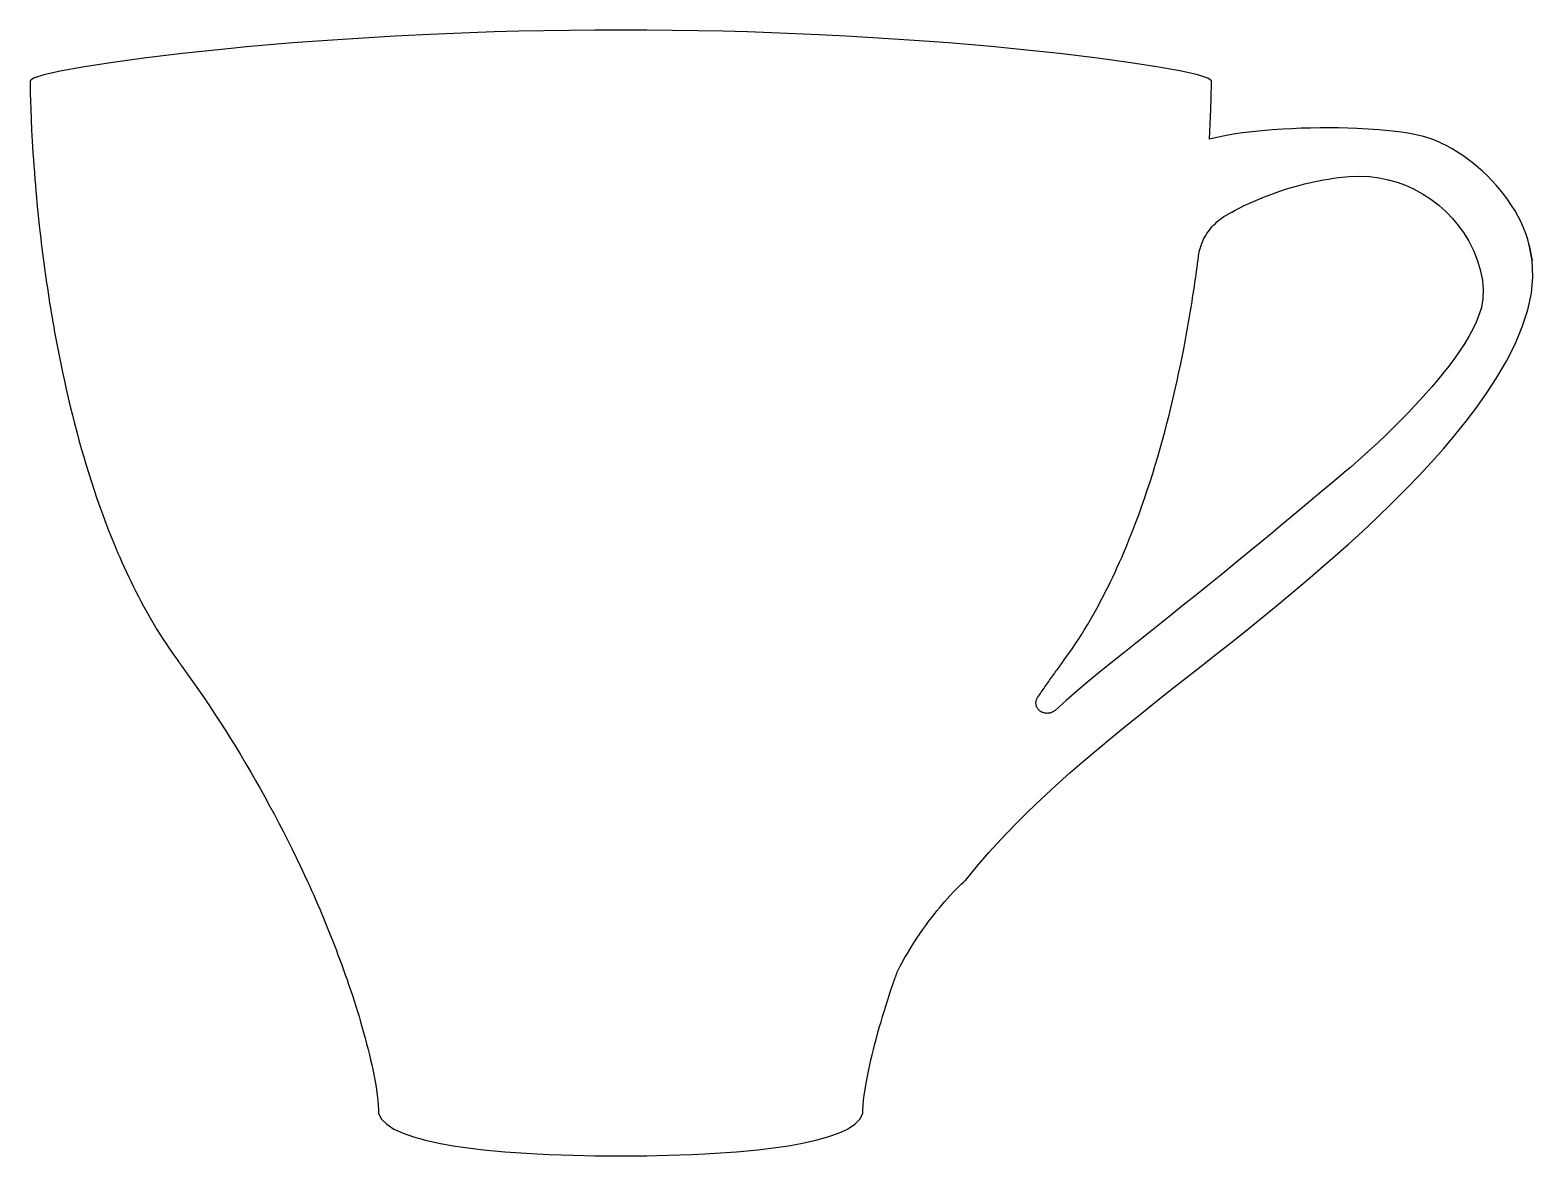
# Model space of a CAD drawing. Extents: x 451 to 966, y 516 to 901.
import ezdxf

# ---------------------------------------------------------------- set-up
doc = ezdxf.new("R2010")
doc.units = 0
doc.header["$MEASUREMENT"] = 0
doc.layers.add('Poly', color=3, linetype='CONTINUOUS')

msp = doc.modelspace()

# ---------------------------------------------------------------- linework, layer by layer
at = {"layer": 'Poly', "color": 0, "true_color": 0x000000}
for points in [[(964.6446, 827.5169), (964.139252, 829.471142), (963.506194, 831.431525), (962.751401, 833.392283), (961.88085, 835.34765), (960.900518, 837.291861), (959.816381, 839.21915), (958.634416, 841.123752), (957.3606, 842.9999), (956.098354, 844.713814), (954.766569, 846.393463), (953.370049, 848.034205), (951.9136, 849.6314), (950.402026, 851.180408), (948.840131, 852.676588), (947.232721, 854.115298), (945.5846, 855.4919), (943.805655, 856.872392), (941.99235, 858.172963), (940.150358, 859.388127), (938.28535, 860.5124), (936.402998, 861.540298), (934.508975, 862.466338), (932.608952, 863.285033), (930.7086, 863.9909), (928.479491, 864.659576), (925.932475, 865.260306), (923.097272, 865.793396), (920.0036, 866.25915), (916.681178, 866.657873), (913.159725, 866.989869), (909.468959, 867.255443), (905.6386, 867.4549), (902.553026, 867.564793), (899.413944, 867.634291), (896.235815, 867.6635), (893.0331, 867.652525), (889.82026, 867.601472), (886.611756, 867.510447), (883.422049, 867.379554), (880.2656, 867.2089), (876.66937, 866.962236), (873.159319, 866.66265), (869.757784, 866.310377), (866.4871, 865.90565), (863.369604, 865.448705), (860.427631, 864.939775), (857.683518, 864.379095), (855.1596, 863.7669), (855.209805, 864.663621), (855.257678, 865.543103), (855.303231, 866.405078), (855.346475, 867.249275), (855.387422, 868.075425), (855.426084, 868.883259), (855.462473, 869.672507), (855.4966, 870.4429), (855.537401, 871.388101), (855.575131, 872.302634), (855.609909, 873.186019), (855.64185, 874.037775), (855.671073, 874.857421), (855.697694, 875.644478), (855.72183, 876.398464), (855.7436, 877.1189), (855.78486, 878.637875), (855.815866, 879.972759), (855.838082, 881.117871), (855.852975, 882.067525), (855.862008, 882.816039), (855.866647, 883.357728), (855.868356, 883.68691), (855.8686, 883.7979), (854.682764, 884.6763), (851.207413, 885.774791), (845.56578, 887.051804), (837.8811, 888.465775), (828.276608, 889.975136), (816.875537, 891.538322), (803.801123, 893.113765), (789.1766, 894.6599), (781.706475, 895.373056), (773.926225, 896.065775), (765.849163, 896.733556), (757.4886, 897.3719), (748.85785, 897.976306), (739.970225, 898.542275), (730.839037, 899.065306), (721.4776, 899.5409), (713.447493, 899.90013), (705.272178, 900.220056), (696.959543, 900.498029), (688.517475, 900.7314), (679.95386, 900.917521), (671.276584, 901.053744), (662.493536, 901.13742), (653.6126, 901.1659), (644.732039, 901.13742), (635.949366, 901.053744), (627.272465, 900.917521), (618.709225, 900.7314), (610.267532, 900.498029), (601.955272, 900.220056), (593.780332, 899.90013), (585.7506, 899.5409), (576.389536, 899.065304), (567.258709, 898.542259), (558.371422, 897.976254), (549.740975, 897.371775), (541.380668, 896.733312), (533.303803, 896.065353), (525.52368, 895.372386), (518.0536, 894.6589), (503.43011, 893.113095), (490.356553, 891.5379), (478.956176, 889.974892), (469.352225, 888.46565), (461.667946, 887.051752), (456.026584, 885.774775), (452.551387, 884.676298), (451.3656, 883.7979), (451.366438, 883.505558), (451.373241, 882.644541), (451.392442, 881.238859), (451.430475, 879.312525), (451.493774, 876.88955), (451.588772, 873.993947), (451.721903, 870.649726), (451.8996, 866.8809), (451.996496, 865.036185), (452.104584, 863.111056), (452.224461, 861.107787), (452.356725, 859.02865), (452.501973, 856.87592), (452.660803, 854.651869), (452.833813, 852.358771), (453.0216, 849.9989), (453.185719, 848.029138), (453.360303, 846.017681), (453.545692, 843.965771), (453.742225, 841.87465), (453.950243, 839.74556), (454.170084, 837.579744), (454.40209, 835.378443), (454.6466, 833.1429), (454.831254, 831.503056), (455.023022, 829.846338), (455.221985, 828.173213), (455.428225, 826.48415), (455.641825, 824.779619), (455.862866, 823.060088), (456.09143, 821.326025), (456.3276, 819.5779), (456.556036, 817.925711), (456.791397, 816.261884), (457.033766, 814.586785), (457.283225, 812.900775), (457.539856, 811.204218), (457.803741, 809.497478), (458.074961, 807.780918), (458.3536, 806.0549), (458.626702, 804.397455), (458.906787, 802.732088), (459.193905, 801.059127), (459.4881, 799.3789), (459.78942, 797.691736), (460.097912, 795.997963), (460.413623, 794.297908), (460.7366, 792.5919), (461.296782, 789.718671), (461.878866, 786.831509), (462.483286, 783.931949), (463.110475, 781.021525), (463.760868, 778.101773), (464.434897, 775.174228), (465.132996, 772.240425), (465.8556, 769.3019), (466.584854, 766.430386), (467.338131, 763.557291), (468.11583, 760.684031), (468.91835, 757.812025), (469.746088, 754.942691), (470.599444, 752.077447), (471.478815, 749.217711), (472.3846, 746.3649), (473.316024, 743.523146), (474.274553, 740.691306), (475.260575, 737.870763), (476.274475, 735.0629), (477.316641, 732.269099), (478.387459, 729.490744), (479.487317, 726.729216), (480.6166, 723.9859), (481.343555, 722.267763), (482.082241, 720.557619), (482.832762, 718.855865), (483.595225, 717.1629), (484.369735, 715.479123), (485.156397, 713.804931), (485.955317, 712.140724), (486.7666, 710.4869), (487.60526, 708.814464), (488.457069, 707.153666), (489.322143, 705.50489), (490.2006, 703.868525), (491.092557, 702.244957), (491.998131, 700.634572), (492.91744, 699.037757), (493.8506, 697.4549), (494.819436, 695.851056), (495.803037, 694.262588), (496.801545, 692.689963), (497.8151, 691.13365), (498.843842, 689.594119), (499.887913, 688.071838), (500.947452, 686.567275), (502.0226, 685.0809), (502.072715, 685.012277), (502.122584, 684.943666), (502.172243, 684.875078), (502.221725, 684.806525), (502.271067, 684.738019), (502.320303, 684.669572), (502.369469, 684.601195), (502.4186, 684.5329), (502.435358, 684.509353), (502.479537, 684.447275), (502.541998, 684.359509), (502.6136, 684.2589), (502.685202, 684.158291), (502.747663, 684.070525), (502.791842, 684.008447), (502.8086, 683.9849), (502.857686, 683.91632), (502.906725, 683.847822), (502.955764, 683.779394), (503.00485, 683.711025), (503.05403, 683.642703), (503.10335, 683.574416), (503.152858, 683.506152), (503.2026, 683.4379), (505.192202, 680.672765), (507.147162, 677.909822), (509.067717, 675.149761), (510.9541, 672.393275), (512.806545, 669.641054), (514.625287, 666.893791), (516.410561, 664.152175), (518.1626, 661.4169), (519.988565, 658.51782), (521.777381, 655.627634), (523.529307, 652.747175), (525.2446, 649.877275), (526.923518, 647.018765), (528.566319, 644.172478), (530.17326, 641.339246), (531.7446, 638.5199), (533.403979, 635.487412), (535.022319, 632.473181), (536.599924, 629.47831), (538.1371, 626.5039), (539.634151, 623.551052), (541.091381, 620.620869), (542.509096, 617.714451), (543.8876, 614.8329), (544.687811, 613.134326), (545.474475, 611.445244), (546.247639, 609.765865), (547.00735, 608.0964), (547.753655, 606.43706), (548.4866, 604.788056), (549.206233, 603.149599), (549.9126, 601.5219), (550.656897, 599.784853), (551.3861, 598.06065), (552.100303, 596.349572), (552.7996, 594.6519), (553.484084, 592.967916), (554.15385, 591.2979), (554.808991, 589.642134), (555.4496, 588.0009), (556.134651, 586.219945), (556.802381, 584.457072), (557.452909, 582.712644), (558.08635, 580.987025), (558.702823, 579.280578), (559.302444, 577.593666), (559.88533, 575.926652), (560.4516, 574.2799), (561.098643, 572.363609), (561.722881, 570.476884), (562.324479, 568.620324), (562.9036, 566.794525), (563.460409, 565.000086), (563.995069, 563.237603), (564.507745, 561.507675), (564.9986, 559.8109), (565.569075, 557.784013), (566.107709, 555.808806), (566.614821, 553.886334), (567.090725, 552.01765), (567.535739, 550.20381), (567.950178, 548.445869), (568.33436, 546.74488), (568.6886, 545.1019), (569.174793, 542.695871), (569.592397, 540.433478), (569.942571, 538.318765), (570.226475, 536.355775), (570.44527, 534.54855), (570.600116, 532.901134), (570.692172, 531.41757), (570.7226, 530.1019), (571.73087, 528.134359), (573.505194, 526.351447), (575.973221, 524.744105), (579.0626, 523.303275), (582.700979, 522.019898), (586.816006, 520.884916), (591.33533, 519.889269), (596.1866, 519.0239), (599.588903, 518.512226), (603.086022, 518.052384), (606.656149, 517.641644), (610.277475, 517.277275), (613.928192, 516.956546), (617.586491, 516.676728), (621.230563, 516.435089), (624.8386, 516.2289), (629.146397, 516.021978), (633.329412, 515.858462), (637.348459, 515.733478), (641.16435, 515.64215), (644.737897, 515.579603), (648.029913, 515.540963), (651.001209, 515.521353), (653.6126, 515.5159), (656.224036, 515.521353), (659.195459, 515.540963), (662.487672, 515.579603), (666.061475, 515.64215), (669.877668, 515.733478), (673.897053, 515.858463), (678.08043, 516.021978), (682.3886, 516.2289), (685.99668, 516.435089), (689.640866, 516.676728), (693.299325, 516.956546), (696.950225, 517.277275), (700.571735, 517.641644), (704.142022, 518.052384), (707.639254, 518.512226), (711.0416, 519.0239), (715.893612, 519.889269), (720.413631, 520.884916), (724.52926, 522.019898), (728.1681, 523.303275), (731.257752, 524.744105), (733.725819, 526.351447), (735.499901, 528.134359), (736.5076, 530.1019), (736.538071, 531.41757), (736.630241, 532.901134), (736.785246, 534.54855), (737.004225, 536.355775), (737.288313, 538.318765), (737.638647, 540.433478), (738.056364, 542.695871), (738.5426, 545.1019), (738.897127, 546.744591), (739.281444, 548.445431), (739.695901, 550.203318), (740.14085, 552.01715), (740.616643, 553.885826), (741.123631, 555.808244), (741.662166, 557.783302), (742.2326, 559.8099), (742.723454, 561.507005), (743.236116, 563.237181), (743.770739, 564.999841), (744.327475, 566.7944), (744.906477, 568.620271), (745.507897, 570.476869), (746.131887, 572.363607), (746.7786, 574.2799), (746.844266, 574.471699), (746.910741, 574.664541), (746.977989, 574.858343), (747.045975, 575.053025), (747.114664, 575.248504), (747.184022, 575.444697), (747.254012, 575.641523), (747.3246, 575.8389), (747.393866, 576.033), (747.4636, 576.227509), (747.533709, 576.422371), (747.6041, 576.617525), (747.674678, 576.812914), (747.74535, 577.008478), (747.816022, 577.20416), (747.8866, 577.3999), (747.957422, 577.594933), (748.028116, 577.789978), (748.098645, 577.984953), (748.168975, 578.179775), (748.239071, 578.374363), (748.308897, 578.568634), (748.378418, 578.762507), (748.4476, 578.9559), (749.27542, 580.489437), (750.104412, 581.982134), (750.933498, 583.434121), (751.7616, 584.845525), (752.587639, 586.216476), (753.410537, 587.547103), (754.229217, 588.837535), (755.0426, 590.0879), (756.059698, 591.609087), (757.064256, 593.067088), (758.054049, 594.462181), (759.02685, 595.79465), (759.980432, 597.064775), (760.912569, 598.272838), (761.821034, 599.419119), (762.7036, 600.5039), (764.58443, 602.724222), (766.297178, 604.637666), (767.816356, 606.24757), (769.116475, 607.557275), (770.172047, 608.570121), (770.957584, 609.289447), (771.447598, 609.718593), (771.6166, 609.8609), (775.572914, 614.712048), (779.699678, 619.482338), (783.985746, 624.177158), (788.419975, 628.8019), (792.991219, 633.361955), (797.688334, 637.862713), (802.500176, 642.309564), (807.4156, 646.7079), (812.197293, 650.868787), (817.053647, 654.995056), (821.974946, 659.091373), (826.951475, 663.1624), (831.97352, 667.212802), (837.031366, 671.247244), (842.115297, 675.270388), (847.2156, 679.2869), (852.298166, 683.28165), (857.377756, 687.279213), (862.44483, 691.284181), (867.48985, 695.30115), (872.503276, 699.334713), (877.475569, 703.389463), (882.39719, 707.469994), (887.2586, 711.5809), (890.448991, 714.316021), (894.141787, 717.502431), (898.266303, 721.108701), (902.75185, 725.1034), (907.527741, 729.455099), (912.523287, 734.132369), (917.667803, 739.103779), (922.8906, 744.3379), (927.062274, 748.677285), (931.202928, 753.147603), (935.276762, 757.732976), (939.247975, 762.417525), (943.080766, 767.185371), (946.739334, 772.020634), (950.187879, 776.907437), (953.3906, 781.8299), (956.840215, 787.726904), (959.827772, 793.624869), (962.292461, 799.496724), (964.173475, 805.3154), (965.410004, 811.053826), (965.941241, 816.684931), (965.706375, 822.181646), (964.6446, 827.5169), (965.706375, 822.181646), (964.6446, 827.5169)], [(947.4336, 803.4579), (946.481793, 801.099867), (945.327147, 798.682197), (943.987321, 796.21566), (942.479975, 793.711025), (940.82277, 791.179062), (939.033366, 788.630541), (937.129422, 786.07623), (935.1286, 783.5269), (933.240393, 781.221767), (931.300131, 778.937775), (929.321104, 776.683033), (927.3166, 774.46565), (925.299909, 772.293736), (923.284319, 770.1754), (921.28312, 768.118752), (919.3096, 766.1319), (915.886129, 762.773101), (912.670959, 759.711009), (909.740579, 756.992207), (907.171475, 754.663275), (905.040137, 752.770796), (903.423053, 751.361353), (902.396711, 750.481527), (902.0376, 750.1779), (897.3201, 746.205898), (892.779225, 742.394759), (888.409913, 738.73941), (884.2071, 735.234775), (880.165725, 731.875781), (876.280725, 728.657353), (872.547037, 725.574418), (868.9596, 722.6219), (863.846338, 718.430921), (859.032631, 714.504634), (854.501346, 710.826011), (850.23535, 707.378025), (846.21751, 704.143648), (842.430694, 701.105853), (838.857768, 698.247613), (835.4816, 695.5519), (830.468071, 691.552511), (825.840803, 687.853791), (821.530528, 684.387031), (817.467975, 681.083525), (813.583875, 677.874566), (809.808959, 674.691447), (806.073957, 671.465461), (802.3096, 668.1279), (802.131911, 667.977902), (801.946522, 667.839916), (801.754079, 667.713953), (801.555225, 667.600025), (801.350606, 667.498144), (801.140866, 667.408322), (800.926649, 667.33057), (800.7086, 667.2649), (800.486147, 667.211421), (800.260975, 667.170259), (800.033741, 667.141449), (799.8051, 667.125025), (799.575709, 667.121023), (799.346225, 667.129478), (799.117303, 667.150425), (798.8896, 667.1839), (798.667098, 667.229377), (798.447022, 667.287088), (798.230016, 667.35708), (798.016725, 667.4394), (797.807793, 667.534095), (797.603866, 667.641213), (797.405586, 667.760798), (797.2136, 667.8929), (797.034745, 668.032164), (796.867256, 668.179572), (796.711252, 668.33455), (796.56685, 668.496525), (796.434166, 668.664921), (796.313319, 668.839166), (796.204424, 669.018683), (796.1076, 669.2029), (796.017709, 669.40248), (795.9416, 669.606291), (795.879366, 669.813687), (795.8311, 670.024025), (795.796897, 670.23666), (795.77685, 670.450947), (795.771053, 670.666242), (795.7796, 670.8819), (795.801793, 671.090584), (795.837709, 671.298494), (795.887477, 671.505045), (795.951225, 671.70965), (796.029082, 671.911724), (796.121178, 672.110681), (796.227641, 672.305935), (796.3486, 672.4969), (796.660319, 672.955242), (796.972975, 673.413759), (797.286569, 673.872441), (797.6011, 674.331275), (797.916569, 674.79025), (798.232975, 675.249353), (798.550319, 675.708574), (798.8686, 676.1679), (799.185194, 676.623572), (799.502725, 677.079338), (799.821194, 677.535197), (800.1406, 677.99115), (800.460944, 678.447197), (800.782225, 678.903338), (801.104444, 679.359572), (801.4276, 679.8159), (801.749401, 680.268527), (802.072069, 680.721166), (802.395627, 681.173828), (802.7201, 681.626525), (803.04551, 682.079269), (803.371881, 682.532072), (803.699237, 682.984945), (804.0276, 683.4379), (804.077012, 683.506152), (804.126272, 683.574416), (804.175414, 683.642703), (804.224475, 683.711025), (804.273489, 683.779394), (804.322491, 683.847822), (804.371516, 683.91632), (804.4206, 683.9849), (804.8136, 684.5329), (804.830659, 684.556447), (804.875631, 684.618525), (804.939213, 684.706291), (805.0121, 684.8069), (805.084987, 684.907509), (805.148569, 684.995275), (805.193541, 685.057353), (805.2106, 685.0809), (806.285789, 686.567234), (807.345428, 688.071697), (808.389621, 689.593855), (809.418475, 691.133275), (810.432094, 692.689523), (811.430584, 694.262166), (812.414051, 695.850769), (813.3826, 697.4549), (814.315717, 699.037755), (815.234912, 700.634556), (816.140327, 702.244904), (817.0321, 703.8684), (817.910373, 705.504646), (818.775287, 707.153244), (819.626983, 708.813795), (820.4656, 710.4859), (821.276508, 712.139726), (822.075053, 713.803947), (822.86134, 715.478175), (823.635475, 717.162025), (824.397563, 718.855109), (825.147709, 720.557041), (825.88602, 722.267433), (826.6126, 723.9859), (827.74151, 726.729257), (828.841006, 729.490884), (829.911487, 732.269363), (830.95335, 735.063275), (831.966995, 737.871203), (832.952819, 740.691728), (833.911221, 743.523433), (834.8426, 746.3649), (835.748428, 749.217713), (836.627912, 752.077463), (837.481428, 754.942744), (838.30935, 757.81215), (839.112053, 760.684275), (839.889912, 763.557713), (840.643303, 766.431056), (841.3726, 769.3029), (842.095246, 772.241382), (842.793459, 775.175072), (843.467649, 778.102457), (844.118225, 781.022025), (844.745598, 783.932265), (845.350178, 786.831666), (845.932375, 789.718714), (846.4926, 792.5919), (846.741231, 793.899265), (846.985397, 795.203009), (847.225133, 796.50298), (847.460475, 797.799025), (847.691457, 799.090992), (847.918116, 800.378728), (848.140485, 801.662082), (848.3586, 802.9409), (848.579774, 804.256851), (848.796366, 805.567634), (849.008481, 806.873144), (849.216225, 808.173275), (849.419704, 809.467921), (849.619022, 810.756978), (849.814286, 812.040339), (850.0056, 813.3179), (850.200612, 814.643921), (850.391194, 815.963134), (850.577416, 817.275386), (850.75935, 818.580525), (850.937065, 819.878398), (851.110631, 821.168853), (851.28012, 822.451738), (851.4456, 823.7269), (851.558116, 824.478238), (851.70185, 825.222041), (851.876334, 825.957617), (852.0811, 826.684275), (852.315678, 827.401324), (852.5796, 828.108072), (852.872397, 828.803828), (853.1936, 829.4879), (853.53853, 830.152566), (853.910037, 830.804353), (854.307702, 831.44257), (854.7311, 832.066525), (855.179811, 832.675527), (855.653412, 833.268884), (856.151483, 833.845906), (856.6736, 834.4059), (857.199323, 834.929296), (857.746444, 835.435572), (858.314518, 835.924105), (858.9031, 836.394275), (859.511745, 836.845461), (860.140006, 837.277041), (860.78744, 837.688394), (861.4536, 838.0789), (862.790682, 838.817435), (864.176819, 839.555619), (865.611846, 840.291318), (867.0956, 841.0224), (868.627916, 841.746732), (870.208631, 842.462181), (871.83758, 843.166615), (873.5146, 843.8579), (874.981434, 844.435275), (876.483084, 845.000275), (878.019399, 845.551588), (879.590225, 846.0879), (881.195411, 846.6079), (882.834803, 847.110275), (884.50825, 847.593713), (886.2156, 848.0569), (887.762791, 848.450679), (889.336819, 848.826634), (890.937612, 849.183816), (892.5651, 849.521275), (894.219213, 849.838062), (895.899881, 850.133228), (897.607034, 850.405824), (899.3406, 850.6549), (902.995284, 851.019203), (906.531069, 851.112134), (909.945307, 850.94798), (913.23535, 850.541025), (916.398549, 849.905554), (919.432256, 849.055853), (922.333823, 848.006207), (925.1006, 846.7709), (928.163635, 845.108588), (931.034131, 843.2344), (933.707799, 841.171213), (936.18035, 838.9419), (938.447495, 836.569338), (940.504944, 834.0764), (942.348409, 831.485963), (943.9736, 828.8209), (945.665444, 825.478423), (947.013412, 822.100275), (948.009537, 818.728877), (948.64585, 815.40665), (948.914381, 812.176017), (948.807162, 809.0794), (948.316225, 806.15922), (947.4336, 803.4579)]]:
    msp.add_lwpolyline(points, dxfattribs=at)

doc.saveas('drawing.dxf')
